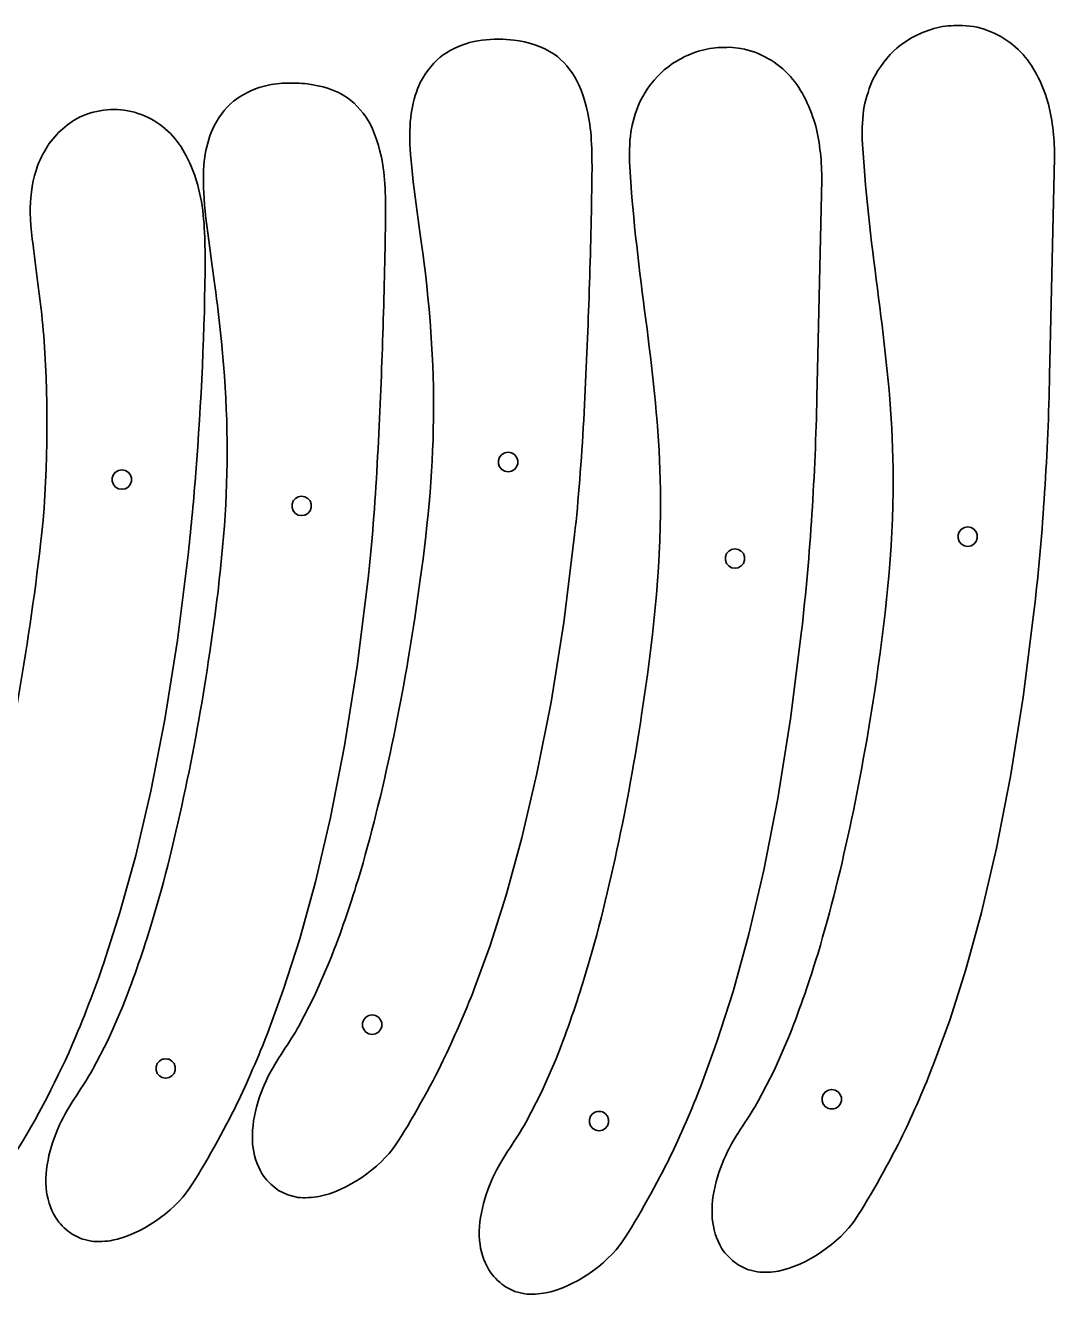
# Model space of a CAD drawing. Header units: millimetres. Extents: x -2587 to 2346, y -1794 to 1080.
# Drawn here: x -964 to -384, y -1794 to -1079 of the extents above; entities that cross this region are included whole.
import ezdxf

# ---------------------------------------------------------------- set-up
doc = ezdxf.new("R2010")
doc.units = ezdxf.units.MM
doc.header["$MEASUREMENT"] = 0
doc.layers.add('layer 1', color=7, linetype='Continuous')

msp = doc.modelspace()

# ---------------------------------------------------------------- linework, layer by layer
at = {"layer": 'layer 1', "color": 250, "lineweight": 35}
for points, knots in [([(-436.0712, -1078.6359), (-440.6016, -1078.7156), (-444.3755, -1078.7257), (-448.9593, -1079.6675), (-448.9593, -1079.6675), (-457.3398, -1081.3894), (-466.5166, -1085.8455), (-473.0045, -1091.413), (-473.0045, -1091.413), (-478.0888, -1095.776), (-483.3936, -1102.7208), (-486.3206, -1108.7264), (-486.3206, -1108.7264), (-488.3497, -1112.8897), (-490.5661, -1119.7919), (-491.4262, -1124.3334), (-491.4262, -1124.3334), (-492.4808, -1129.9017), (-492.7545, -1137.528), (-492.5655, -1143.2019), (-492.5655, -1143.2019), (-492.5655, -1143.2019), (-491.1817, -1163.2475), (-491.1817, -1163.2475), (-491.1817, -1163.2475), (-486.3308, -1222.4137), (-475.3302, -1272.373), (-475.0653, -1333.9244), (-475.0653, -1333.9244), (-474.8909, -1374.4617), (-479.6749, -1414.8611), (-485.7278, -1454.8867), (-485.7278, -1454.8867), (-493.0006, -1502.9791), (-504.4566, -1559.5724), (-518.8367, -1605.9578), (-518.8367, -1605.9578), (-522.6558, -1618.277), (-529.0966, -1636.8869), (-533.9364, -1648.7788), (-533.9364, -1648.7788), (-533.9364, -1648.7788), (-542.2228, -1667.7269), (-542.2228, -1667.7269), (-542.2228, -1667.7269), (-542.2228, -1667.7269), (-550.9926, -1684.7227), (-550.9926, -1684.7227), (-550.9926, -1684.7227), (-555.9724, -1693.4756), (-563.9594, -1704.2988), (-568.4791, -1713.4117), (-568.4791, -1713.4117), (-574.2782, -1725.1043), (-578.6889, -1740.4698), (-576.8437, -1753.5902), (-576.8437, -1753.5902), (-576.1123, -1758.7908), (-573.822, -1765.2582), (-570.7398, -1769.5194), (-570.7398, -1769.5194), (-568.9247, -1772.0289), (-565.0671, -1775.7139), (-562.4578, -1777.3607), (-562.4578, -1777.3607), (-562.4578, -1777.3607), (-557.2256, -1779.9515), (-557.2256, -1779.9515), (-557.2256, -1779.9515), (-557.2256, -1779.9515), (-551.6381, -1781.305), (-551.6381, -1781.305), (-551.6381, -1781.305), (-548.4351, -1781.7557), (-542.9993, -1781.4273), (-539.8114, -1780.8167), (-539.8114, -1780.8167), (-524.2403, -1777.834), (-505.24, -1764.8543), (-496.3313, -1751.5159), (-496.3313, -1751.5159), (-488.387, -1739.6214), (-475.961, -1717.0152), (-469.7949, -1704.3272), (-469.7949, -1704.3272), (-464.2399, -1692.8968), (-456.9325, -1676.034), (-452.354, -1664.2496), (-452.354, -1664.2496), (-452.354, -1664.2496), (-443.2619, -1639.3309), (-443.2619, -1639.3309), (-443.2619, -1639.3309), (-443.2619, -1639.3309), (-434.1777, -1610.8697), (-434.1777, -1610.8697), (-434.1777, -1610.8697), (-434.1777, -1610.8697), (-425.2935, -1578.6492), (-425.2935, -1578.6492), (-425.2935, -1578.6492), (-425.2935, -1578.6492), (-416.8011, -1542.4525), (-416.8011, -1542.4525), (-416.8011, -1542.4525), (-416.8011, -1542.4525), (-408.8923, -1502.0626), (-408.8923, -1502.0626), (-408.8923, -1502.0626), (-408.8923, -1502.0626), (-401.759, -1457.2627), (-401.759, -1457.2627), (-401.759, -1457.2627), (-401.759, -1457.2627), (-395.5932, -1407.8358), (-395.5932, -1407.8358), (-395.5932, -1407.8358), (-390.5823, -1364.5759), (-387.8884, -1319.2039), (-386.9083, -1275.712), (-386.9083, -1275.712), (-386.9083, -1275.712), (-386.6218, -1260.2991), (-386.6218, -1260.2991), (-386.6218, -1260.2991), (-386.6218, -1260.2991), (-384.1099, -1153.3666), (-384.1099, -1153.3666), (-384.1099, -1153.3666), (-384.1564, -1143.826), (-385.1652, -1132.3393), (-387.6163, -1123.1096), (-387.6163, -1123.1096), (-390.182, -1113.4485), (-395.2084, -1102.672), (-401.8759, -1095.142), (-401.8759, -1095.142), (-409.0055, -1087.0901), (-419.1301, -1081.2012), (-429.7509, -1079.3284), (-429.7509, -1079.3284), (-429.7509, -1079.3284), (-436.0712, -1078.6359), (-436.0712, -1078.6359)], [0, 0, 0, 0, 0.02702703, 0.02702703, 0.02702703, 0.02702703, 0.05405405, 0.05405405, 0.05405405, 0.05405405, 0.08108108, 0.08108108, 0.08108108, 0.08108108, 0.10810811, 0.10810811, 0.10810811, 0.10810811, 0.13513514, 0.13513514, 0.13513514, 0.13513514, 0.16216216, 0.16216216, 0.16216216, 0.16216216, 0.18918919, 0.18918919, 0.18918919, 0.18918919, 0.21621622, 0.21621622, 0.21621622, 0.21621622, 0.24324324, 0.24324324, 0.24324324, 0.24324324, 0.27027027, 0.27027027, 0.27027027, 0.27027027, 0.2972973, 0.2972973, 0.2972973, 0.2972973, 0.32432432, 0.32432432, 0.32432432, 0.32432432, 0.35135135, 0.35135135, 0.35135135, 0.35135135, 0.37837838, 0.37837838, 0.37837838, 0.37837838, 0.40540541, 0.40540541, 0.40540541, 0.40540541, 0.43243243, 0.43243243, 0.43243243, 0.43243243, 0.45945946, 0.45945946, 0.45945946, 0.45945946, 0.48648649, 0.48648649, 0.48648649, 0.48648649, 0.51351351, 0.51351351, 0.51351351, 0.51351351, 0.54054054, 0.54054054, 0.54054054, 0.54054054, 0.56756757, 0.56756757, 0.56756757, 0.56756757, 0.59459459, 0.59459459, 0.59459459, 0.59459459, 0.62162162, 0.62162162, 0.62162162, 0.62162162, 0.64864865, 0.64864865, 0.64864865, 0.64864865, 0.67567568, 0.67567568, 0.67567568, 0.67567568, 0.7027027, 0.7027027, 0.7027027, 0.7027027, 0.72972973, 0.72972973, 0.72972973, 0.72972973, 0.75675676, 0.75675676, 0.75675676, 0.75675676, 0.78378378, 0.78378378, 0.78378378, 0.78378378, 0.81081081, 0.81081081, 0.81081081, 0.81081081, 0.83783784, 0.83783784, 0.83783784, 0.83783784, 0.86486486, 0.86486486, 0.86486486, 0.86486486, 0.89189189, 0.89189189, 0.89189189, 0.89189189, 0.91891892, 0.91891892, 0.91891892, 0.91891892, 0.94594595, 0.94594595, 0.94594595, 0.94594595, 1, 1, 1, 1]), ([(-695.1809, -1086.4332), (-701.7751, -1086.436), (-707.4482, -1086.5522), (-713.9871, -1088.3357), (-713.9871, -1088.3357), (-719.474, -1089.8322), (-726.1491, -1093.0488), (-730.5477, -1096.6409), (-730.5477, -1096.6409), (-735.3703, -1100.5792), (-740.0375, -1106.9743), (-742.5408, -1112.6441), (-742.5408, -1112.6441), (-744.3609, -1116.7665), (-746.204, -1123.7781), (-746.8519, -1128.2294), (-746.8519, -1128.2294), (-747.6824, -1133.9349), (-747.7307, -1142.4206), (-747.4132, -1148.1955), (-747.4132, -1148.1955), (-746.4848, -1165.0795), (-741.9089, -1193.7164), (-739.6863, -1211.5846), (-739.6863, -1211.5846), (-730.3639, -1286.5301), (-733.4995, -1337.8963), (-744.8376, -1412.8712), (-744.8376, -1412.8712), (-752.1102, -1460.9622), (-763.5667, -1517.5586), (-777.9464, -1563.9425), (-777.9464, -1563.9425), (-781.7655, -1576.2618), (-788.2064, -1594.8713), (-793.0462, -1606.7633), (-793.0462, -1606.7633), (-793.0462, -1606.7633), (-801.3325, -1625.7115), (-801.3325, -1625.7115), (-801.3325, -1625.7115), (-801.3325, -1625.7115), (-810.1023, -1642.7073), (-810.1023, -1642.7073), (-810.1023, -1642.7073), (-815.0817, -1651.4595), (-823.0694, -1662.2835), (-827.5889, -1671.3961), (-827.5889, -1671.3961), (-833.3879, -1683.0885), (-837.7986, -1698.4543), (-835.9534, -1711.5745), (-835.9534, -1711.5745), (-835.2219, -1716.7758), (-832.9321, -1723.2418), (-829.8495, -1727.5037), (-829.8495, -1727.5037), (-828.0339, -1730.0138), (-824.1775, -1733.6981), (-821.5675, -1735.3453), (-821.5675, -1735.3453), (-821.5675, -1735.3453), (-816.3353, -1737.9361), (-816.3353, -1737.9361), (-816.3353, -1737.9361), (-816.3353, -1737.9361), (-810.7478, -1739.2896), (-810.7478, -1739.2896), (-810.7478, -1739.2896), (-807.5447, -1739.7403), (-802.1091, -1739.4119), (-798.9212, -1738.8013), (-798.9212, -1738.8013), (-783.3505, -1735.8187), (-764.35, -1722.8392), (-755.4411, -1709.5003), (-755.4411, -1709.5003), (-747.4955, -1697.6039), (-735.0718, -1675.0019), (-728.9047, -1662.3118), (-728.9047, -1662.3118), (-723.3496, -1650.881), (-716.0425, -1634.019), (-711.4638, -1622.2342), (-711.4638, -1622.2342), (-711.4638, -1622.2342), (-702.3716, -1597.3155), (-702.3716, -1597.3155), (-702.3716, -1597.3155), (-702.3716, -1597.3155), (-693.2875, -1568.8543), (-693.2875, -1568.8543), (-693.2875, -1568.8543), (-693.2875, -1568.8543), (-684.4033, -1536.6339), (-684.4033, -1536.6339), (-684.4033, -1536.6339), (-684.4033, -1536.6339), (-675.9109, -1500.4371), (-675.9109, -1500.4371), (-675.9109, -1500.4371), (-675.9109, -1500.4371), (-668.0021, -1460.0473), (-668.0021, -1460.0473), (-668.0021, -1460.0473), (-668.0021, -1460.0473), (-660.8688, -1415.2472), (-660.8688, -1415.2472), (-660.8688, -1415.2472), (-660.8688, -1415.2472), (-654.703, -1365.8203), (-654.703, -1365.8203), (-654.703, -1365.8203), (-650.3372, -1326.8758), (-648.0835, -1275.4343), (-646.7083, -1235.9142), (-646.7083, -1235.9142), (-645.9651, -1214.5556), (-645.4024, -1192.9834), (-645.0479, -1171.6135), (-645.0479, -1171.6135), (-644.8579, -1160.1608), (-644.5646, -1145.6127), (-646.171, -1134.3327), (-646.171, -1134.3327), (-647.2635, -1126.6612), (-649.9354, -1116.3591), (-653.6068, -1109.4957), (-653.6068, -1109.4957), (-656.4554, -1104.1705), (-661.3274, -1098.3373), (-666.297, -1094.8498), (-666.297, -1094.8498), (-672.6554, -1090.3877), (-681.2234, -1087.879), (-688.8817, -1086.9407), (-688.8817, -1086.9407), (-688.8817, -1086.9407), (-695.1809, -1086.4332), (-695.1809, -1086.4332)], [0, 0, 0, 0, 0.02777778, 0.02777778, 0.02777778, 0.02777778, 0.05555556, 0.05555556, 0.05555556, 0.05555556, 0.08333333, 0.08333333, 0.08333333, 0.08333333, 0.11111111, 0.11111111, 0.11111111, 0.11111111, 0.13888889, 0.13888889, 0.13888889, 0.13888889, 0.16666667, 0.16666667, 0.16666667, 0.16666667, 0.19444444, 0.19444444, 0.19444444, 0.19444444, 0.22222222, 0.22222222, 0.22222222, 0.22222222, 0.25, 0.25, 0.25, 0.25, 0.27777778, 0.27777778, 0.27777778, 0.27777778, 0.30555556, 0.30555556, 0.30555556, 0.30555556, 0.33333333, 0.33333333, 0.33333333, 0.33333333, 0.36111111, 0.36111111, 0.36111111, 0.36111111, 0.38888889, 0.38888889, 0.38888889, 0.38888889, 0.41666667, 0.41666667, 0.41666667, 0.41666667, 0.44444444, 0.44444444, 0.44444444, 0.44444444, 0.47222222, 0.47222222, 0.47222222, 0.47222222, 0.5, 0.5, 0.5, 0.5, 0.52777778, 0.52777778, 0.52777778, 0.52777778, 0.55555556, 0.55555556, 0.55555556, 0.55555556, 0.58333333, 0.58333333, 0.58333333, 0.58333333, 0.61111111, 0.61111111, 0.61111111, 0.61111111, 0.63888889, 0.63888889, 0.63888889, 0.63888889, 0.66666667, 0.66666667, 0.66666667, 0.66666667, 0.69444444, 0.69444444, 0.69444444, 0.69444444, 0.72222222, 0.72222222, 0.72222222, 0.72222222, 0.75, 0.75, 0.75, 0.75, 0.77777778, 0.77777778, 0.77777778, 0.77777778, 0.80555556, 0.80555556, 0.80555556, 0.80555556, 0.83333333, 0.83333333, 0.83333333, 0.83333333, 0.86111111, 0.86111111, 0.86111111, 0.86111111, 0.88888889, 0.88888889, 0.88888889, 0.88888889, 0.91666667, 0.91666667, 0.91666667, 0.91666667, 0.94444444, 0.94444444, 0.94444444, 0.94444444, 1, 1, 1, 1]), ([(-567.2681, -1090.9801), (-571.7986, -1091.0598), (-575.5725, -1091.0699), (-580.1563, -1092.0117), (-580.1563, -1092.0117), (-588.5371, -1093.7336), (-597.7132, -1098.1896), (-604.2014, -1103.7573), (-604.2014, -1103.7573), (-609.2861, -1108.1206), (-614.5904, -1115.0647), (-617.5175, -1121.0706), (-617.5175, -1121.0706), (-619.5465, -1125.2337), (-621.7631, -1132.1364), (-622.6232, -1136.6777), (-622.6232, -1136.6777), (-623.6778, -1142.2458), (-623.9515, -1149.8724), (-623.7625, -1155.5461), (-623.7625, -1155.5461), (-623.7625, -1155.5461), (-622.3786, -1175.5917), (-622.3786, -1175.5917), (-622.3786, -1175.5917), (-617.5278, -1234.7573), (-606.5271, -1284.7187), (-606.2622, -1346.2686), (-606.2622, -1346.2686), (-606.0878, -1386.8059), (-610.8718, -1427.2053), (-616.9248, -1467.2309), (-616.9248, -1467.2309), (-624.1978, -1515.324), (-635.6533, -1571.916), (-650.0336, -1618.3021), (-650.0336, -1618.3021), (-653.8528, -1630.6216), (-660.2935, -1649.2309), (-665.1334, -1661.1231), (-665.1334, -1661.1231), (-665.1334, -1661.1231), (-673.4197, -1680.0711), (-673.4197, -1680.0711), (-673.4197, -1680.0711), (-673.4197, -1680.0711), (-682.1895, -1697.067), (-682.1895, -1697.067), (-682.1895, -1697.067), (-687.169, -1705.8195), (-695.1565, -1716.6433), (-699.676, -1725.7559), (-699.676, -1725.7559), (-705.4751, -1737.4485), (-709.8859, -1752.814), (-708.0407, -1765.9344), (-708.0407, -1765.9344), (-707.3093, -1771.1348), (-705.0188, -1777.6025), (-701.9367, -1781.8636), (-701.9367, -1781.8636), (-700.1214, -1784.3733), (-696.2643, -1788.058), (-693.6547, -1789.7049), (-693.6547, -1789.7049), (-693.6547, -1789.7049), (-688.4225, -1792.2957), (-688.4225, -1792.2957), (-688.4225, -1792.2957), (-688.4225, -1792.2957), (-682.835, -1793.6492), (-682.835, -1793.6492), (-682.835, -1793.6492), (-679.6318, -1794.1), (-674.1963, -1793.7717), (-671.0083, -1793.161), (-671.0083, -1793.161), (-655.4373, -1790.1784), (-636.4371, -1777.1987), (-627.5283, -1763.8602), (-627.5283, -1763.8602), (-619.5845, -1751.9665), (-607.1576, -1729.3587), (-600.9919, -1716.6715), (-600.9919, -1716.6715), (-595.4368, -1705.2408), (-588.1296, -1688.3785), (-583.551, -1676.5938), (-583.551, -1676.5938), (-583.551, -1676.5938), (-574.4588, -1651.6751), (-574.4588, -1651.6751), (-574.4588, -1651.6751), (-574.4588, -1651.6751), (-565.3746, -1623.2139), (-565.3746, -1623.2139), (-565.3746, -1623.2139), (-565.3746, -1623.2139), (-556.4905, -1590.9935), (-556.4905, -1590.9935), (-556.4905, -1590.9935), (-556.4905, -1590.9935), (-547.9981, -1554.7967), (-547.9981, -1554.7967), (-547.9981, -1554.7967), (-547.9981, -1554.7967), (-540.0892, -1514.4068), (-540.0892, -1514.4068), (-540.0892, -1514.4068), (-540.0892, -1514.4068), (-532.9561, -1469.6069), (-532.9561, -1469.6069), (-532.9561, -1469.6069), (-532.9561, -1469.6069), (-526.7901, -1420.1801), (-526.7901, -1420.1801), (-526.7901, -1420.1801), (-521.7794, -1376.9203), (-519.0851, -1331.548), (-518.1053, -1288.0563), (-518.1053, -1288.0563), (-518.1053, -1288.0563), (-517.8189, -1272.6433), (-517.8189, -1272.6433), (-517.8189, -1272.6433), (-517.8189, -1272.6433), (-515.3069, -1165.7109), (-515.3069, -1165.7109), (-515.3069, -1165.7109), (-515.3534, -1156.1698), (-516.362, -1144.6842), (-518.8133, -1135.4539), (-518.8133, -1135.4539), (-521.379, -1125.7928), (-526.4053, -1115.0164), (-533.0728, -1107.4863), (-533.0728, -1107.4863), (-540.2025, -1099.4342), (-550.327, -1093.5455), (-560.9479, -1091.6726), (-560.9479, -1091.6726), (-560.9479, -1091.6726), (-567.2681, -1090.9801), (-567.2681, -1090.9801)], [0, 0, 0, 0, 0.02702703, 0.02702703, 0.02702703, 0.02702703, 0.05405405, 0.05405405, 0.05405405, 0.05405405, 0.08108108, 0.08108108, 0.08108108, 0.08108108, 0.10810811, 0.10810811, 0.10810811, 0.10810811, 0.13513514, 0.13513514, 0.13513514, 0.13513514, 0.16216216, 0.16216216, 0.16216216, 0.16216216, 0.18918919, 0.18918919, 0.18918919, 0.18918919, 0.21621622, 0.21621622, 0.21621622, 0.21621622, 0.24324324, 0.24324324, 0.24324324, 0.24324324, 0.27027027, 0.27027027, 0.27027027, 0.27027027, 0.2972973, 0.2972973, 0.2972973, 0.2972973, 0.32432432, 0.32432432, 0.32432432, 0.32432432, 0.35135135, 0.35135135, 0.35135135, 0.35135135, 0.37837838, 0.37837838, 0.37837838, 0.37837838, 0.40540541, 0.40540541, 0.40540541, 0.40540541, 0.43243243, 0.43243243, 0.43243243, 0.43243243, 0.45945946, 0.45945946, 0.45945946, 0.45945946, 0.48648649, 0.48648649, 0.48648649, 0.48648649, 0.51351351, 0.51351351, 0.51351351, 0.51351351, 0.54054054, 0.54054054, 0.54054054, 0.54054054, 0.56756757, 0.56756757, 0.56756757, 0.56756757, 0.59459459, 0.59459459, 0.59459459, 0.59459459, 0.62162162, 0.62162162, 0.62162162, 0.62162162, 0.64864865, 0.64864865, 0.64864865, 0.64864865, 0.67567568, 0.67567568, 0.67567568, 0.67567568, 0.7027027, 0.7027027, 0.7027027, 0.7027027, 0.72972973, 0.72972973, 0.72972973, 0.72972973, 0.75675676, 0.75675676, 0.75675676, 0.75675676, 0.78378378, 0.78378378, 0.78378378, 0.78378378, 0.81081081, 0.81081081, 0.81081081, 0.81081081, 0.83783784, 0.83783784, 0.83783784, 0.83783784, 0.86486486, 0.86486486, 0.86486486, 0.86486486, 0.89189189, 0.89189189, 0.89189189, 0.89189189, 0.91891892, 0.91891892, 0.91891892, 0.91891892, 0.94594595, 0.94594595, 0.94594595, 0.94594595, 1, 1, 1, 1]), ([(-817.9395, -1111.1242), (-822.144, -1111.5369), (-826.2349, -1111.8959), (-830.3708, -1113.024), (-830.3708, -1113.024), (-835.8576, -1114.5205), (-842.5328, -1117.7372), (-846.9313, -1121.3292), (-846.9313, -1121.3292), (-851.7539, -1125.2675), (-856.4211, -1131.6626), (-858.9244, -1137.3324), (-858.9244, -1137.3324), (-860.7444, -1141.4546), (-862.5877, -1148.4666), (-863.2356, -1152.9177), (-863.2356, -1152.9177), (-864.0661, -1158.623), (-864.1144, -1167.1091), (-863.7969, -1172.8838), (-863.7969, -1172.8838), (-862.8685, -1189.7678), (-858.2926, -1218.4048), (-856.07, -1236.273), (-856.07, -1236.273), (-846.7476, -1311.2184), (-849.8831, -1362.5847), (-861.2213, -1437.5595), (-861.2213, -1437.5595), (-868.4943, -1485.6525), (-879.9498, -1542.2447), (-894.3301, -1588.6307), (-894.3301, -1588.6307), (-898.1494, -1600.9504), (-904.5899, -1619.559), (-909.4299, -1631.4515), (-909.4299, -1631.4515), (-909.4299, -1631.4515), (-917.7162, -1650.3997), (-917.7162, -1650.3997), (-917.7162, -1650.3997), (-917.7162, -1650.3997), (-926.486, -1667.3956), (-926.486, -1667.3956), (-926.486, -1667.3956), (-931.4657, -1676.1483), (-939.4527, -1686.9711), (-943.9725, -1696.0843), (-943.9725, -1696.0843), (-949.7716, -1707.7769), (-954.1823, -1723.1424), (-952.3371, -1736.2628), (-952.3371, -1736.2628), (-951.6056, -1741.4639), (-949.3157, -1747.9303), (-946.2332, -1752.192), (-946.2332, -1752.192), (-944.4179, -1754.7018), (-940.5608, -1758.3865), (-937.9512, -1760.0335), (-937.9512, -1760.0335), (-937.9512, -1760.0335), (-932.719, -1762.6243), (-932.719, -1762.6243), (-932.719, -1762.6243), (-932.719, -1762.6243), (-927.1315, -1763.9779), (-927.1315, -1763.9779), (-927.1315, -1763.9779), (-923.9286, -1764.4287), (-918.4925, -1764.1002), (-915.3048, -1763.4896), (-915.3048, -1763.4896), (-899.7342, -1760.507), (-880.7338, -1747.5275), (-871.8248, -1734.1885), (-871.8248, -1734.1885), (-863.8788, -1722.2914), (-851.4559, -1699.6909), (-845.2884, -1687.0001), (-845.2884, -1687.0001), (-839.733, -1675.5689), (-832.4262, -1658.7076), (-827.8474, -1646.9224), (-827.8474, -1646.9224), (-827.8474, -1646.9224), (-818.7553, -1622.0037), (-818.7553, -1622.0037), (-818.7553, -1622.0037), (-818.7553, -1622.0037), (-809.6712, -1593.5427), (-809.6712, -1593.5427), (-809.6712, -1593.5427), (-809.6712, -1593.5427), (-800.7869, -1561.3221), (-800.7869, -1561.3221), (-800.7869, -1561.3221), (-800.7869, -1561.3221), (-792.2946, -1525.1253), (-792.2946, -1525.1253), (-792.2946, -1525.1253), (-792.2946, -1525.1253), (-784.3858, -1484.7354), (-784.3858, -1484.7354), (-784.3858, -1484.7354), (-784.3858, -1484.7354), (-777.2525, -1439.9356), (-777.2525, -1439.9356), (-777.2525, -1439.9356), (-777.2525, -1439.9356), (-771.0866, -1390.5087), (-771.0866, -1390.5087), (-771.0866, -1390.5087), (-766.7207, -1351.564), (-764.4672, -1300.1229), (-763.0919, -1260.6025), (-763.0919, -1260.6025), (-762.3486, -1239.2443), (-761.786, -1217.6714), (-761.4315, -1196.3019), (-761.4315, -1196.3019), (-761.2415, -1184.8498), (-760.9484, -1170.3003), (-762.5547, -1159.021), (-762.5547, -1159.021), (-763.6473, -1151.3492), (-766.3189, -1141.0477), (-769.9905, -1134.184), (-769.9905, -1134.184), (-772.8392, -1128.8587), (-777.711, -1123.0257), (-782.6807, -1119.5381), (-782.6807, -1119.5381), (-789.0391, -1115.0759), (-797.6071, -1112.5673), (-805.2654, -1111.629), (-805.2654, -1111.629), (-809.6894, -1111.087), (-813.552, -1111.1223), (-817.9395, -1111.1242)], [0, 0, 0, 0, 0.02777778, 0.02777778, 0.02777778, 0.02777778, 0.05555556, 0.05555556, 0.05555556, 0.05555556, 0.08333333, 0.08333333, 0.08333333, 0.08333333, 0.11111111, 0.11111111, 0.11111111, 0.11111111, 0.13888889, 0.13888889, 0.13888889, 0.13888889, 0.16666667, 0.16666667, 0.16666667, 0.16666667, 0.19444444, 0.19444444, 0.19444444, 0.19444444, 0.22222222, 0.22222222, 0.22222222, 0.22222222, 0.25, 0.25, 0.25, 0.25, 0.27777778, 0.27777778, 0.27777778, 0.27777778, 0.30555556, 0.30555556, 0.30555556, 0.30555556, 0.33333333, 0.33333333, 0.33333333, 0.33333333, 0.36111111, 0.36111111, 0.36111111, 0.36111111, 0.38888889, 0.38888889, 0.38888889, 0.38888889, 0.41666667, 0.41666667, 0.41666667, 0.41666667, 0.44444444, 0.44444444, 0.44444444, 0.44444444, 0.47222222, 0.47222222, 0.47222222, 0.47222222, 0.5, 0.5, 0.5, 0.5, 0.52777778, 0.52777778, 0.52777778, 0.52777778, 0.55555556, 0.55555556, 0.55555556, 0.55555556, 0.58333333, 0.58333333, 0.58333333, 0.58333333, 0.61111111, 0.61111111, 0.61111111, 0.61111111, 0.63888889, 0.63888889, 0.63888889, 0.63888889, 0.66666667, 0.66666667, 0.66666667, 0.66666667, 0.69444444, 0.69444444, 0.69444444, 0.69444444, 0.72222222, 0.72222222, 0.72222222, 0.72222222, 0.75, 0.75, 0.75, 0.75, 0.77777778, 0.77777778, 0.77777778, 0.77777778, 0.80555556, 0.80555556, 0.80555556, 0.80555556, 0.83333333, 0.83333333, 0.83333333, 0.83333333, 0.86111111, 0.86111111, 0.86111111, 0.86111111, 0.88888889, 0.88888889, 0.88888889, 0.88888889, 0.91666667, 0.91666667, 0.91666667, 0.91666667, 0.94444444, 0.94444444, 0.94444444, 0.94444444, 1, 1, 1, 1]), ([(-950.8636, -1145.2498), (-953.4748, -1149.5236), (-955.5943, -1152.8872), (-957.4143, -1157.7508), (-957.4143, -1157.7508), (-959.9812, -1164.6104), (-961.5373, -1174.1965), (-961.6396, -1181.501), (-961.6396, -1181.501), (-961.7467, -1189.145), (-960.2076, -1201.3003), (-959.2135, -1208.999), (-959.2135, -1208.999), (-957.0741, -1225.5675), (-954.9885, -1240.0028), (-953.7726, -1256.8621), (-953.7726, -1256.8621), (-951.3064, -1291.0576), (-951.649, -1336.4348), (-955.74, -1371.0435), (-955.74, -1371.0435), (-962.7318, -1430.1925), (-973.1236, -1492.9441), (-988.8688, -1550.3843), (-988.8688, -1550.3843), (-992.5827, -1563.9329), (-998.3088, -1582.7402), (-1002.9734, -1595.9442), (-1002.9734, -1595.9442), (-1002.9734, -1595.9442), (-1010.7707, -1616.6114), (-1010.7707, -1616.6114), (-1010.7707, -1616.6114), (-1010.7707, -1616.6114), (-1019.057, -1635.5596), (-1019.057, -1635.5596), (-1019.057, -1635.5596), (-1019.057, -1635.5596), (-1027.8268, -1652.5555), (-1027.8268, -1652.5555), (-1027.8268, -1652.5555), (-1032.8059, -1661.3072), (-1040.7944, -1672.1326), (-1045.3134, -1681.2442), (-1045.3134, -1681.2442), (-1051.1124, -1692.9365), (-1055.523, -1708.3026), (-1053.678, -1721.4227), (-1053.678, -1721.4227), (-1052.9466, -1726.6236), (-1050.6563, -1733.0907), (-1047.574, -1737.3521), (-1047.574, -1737.3521), (-1045.7588, -1739.8617), (-1041.9016, -1743.5465), (-1039.2921, -1745.1934), (-1039.2921, -1745.1934), (-1039.2921, -1745.1934), (-1034.0599, -1747.7843), (-1034.0599, -1747.7843), (-1034.0599, -1747.7843), (-1034.0599, -1747.7843), (-1028.4724, -1749.1378), (-1028.4724, -1749.1378), (-1028.4724, -1749.1378), (-1025.2694, -1749.5885), (-1019.8334, -1749.2601), (-1016.6456, -1748.6495), (-1016.6456, -1748.6495), (-1001.0872, -1745.6692), (-981.5392, -1732.3381), (-973.1656, -1719.3487), (-973.1656, -1719.3487), (-960.2847, -1699.3675), (-947.5613, -1675.3407), (-938.0966, -1653.6754), (-938.0966, -1653.6754), (-932.3099, -1640.4293), (-924.7522, -1620.7832), (-920.0961, -1607.1636), (-920.0961, -1607.1636), (-920.0961, -1607.1636), (-911.012, -1578.7027), (-911.012, -1578.7027), (-911.012, -1578.7027), (-911.012, -1578.7027), (-902.1278, -1546.4821), (-902.1278, -1546.4821), (-902.1278, -1546.4821), (-902.1278, -1546.4821), (-893.6354, -1510.2855), (-893.6354, -1510.2855), (-893.6354, -1510.2855), (-893.6354, -1510.2855), (-885.7266, -1469.8955), (-885.7266, -1469.8955), (-885.7266, -1469.8955), (-885.7266, -1469.8955), (-878.5933, -1425.0955), (-878.5933, -1425.0955), (-878.5933, -1425.0955), (-878.5933, -1425.0955), (-872.4274, -1375.6686), (-872.4274, -1375.6686), (-872.4274, -1375.6686), (-870.7916, -1361.2903), (-869.3883, -1345.0823), (-868.2551, -1330.611), (-868.2551, -1330.611), (-865.2737, -1292.5387), (-863.0648, -1248.7068), (-863.0346, -1210.5012), (-863.0346, -1210.5012), (-863.0631, -1197.117), (-863.3787, -1183.6002), (-866.6586, -1170.5449), (-866.6586, -1170.5449), (-869.0441, -1161.0496), (-873.6682, -1150.1655), (-879.9573, -1142.5772), (-879.9573, -1142.5772), (-886.677, -1134.4695), (-896.2369, -1128.6303), (-906.6355, -1126.7636), (-906.6355, -1126.7636), (-916.7694, -1124.9444), (-927.919, -1126.7727), (-936.7848, -1132.0653), (-936.7848, -1132.0653), (-939.8507, -1133.8956), (-944.2358, -1137.4747), (-946.6703, -1140.0843), (-946.6703, -1140.0843), (-946.6703, -1140.0843), (-950.8636, -1145.2498), (-950.8636, -1145.2498)], [0, 0, 0, 0, 0.02857143, 0.02857143, 0.02857143, 0.02857143, 0.05714286, 0.05714286, 0.05714286, 0.05714286, 0.08571429, 0.08571429, 0.08571429, 0.08571429, 0.11428571, 0.11428571, 0.11428571, 0.11428571, 0.14285714, 0.14285714, 0.14285714, 0.14285714, 0.17142857, 0.17142857, 0.17142857, 0.17142857, 0.2, 0.2, 0.2, 0.2, 0.22857143, 0.22857143, 0.22857143, 0.22857143, 0.25714286, 0.25714286, 0.25714286, 0.25714286, 0.28571429, 0.28571429, 0.28571429, 0.28571429, 0.31428571, 0.31428571, 0.31428571, 0.31428571, 0.34285714, 0.34285714, 0.34285714, 0.34285714, 0.37142857, 0.37142857, 0.37142857, 0.37142857, 0.4, 0.4, 0.4, 0.4, 0.42857143, 0.42857143, 0.42857143, 0.42857143, 0.45714286, 0.45714286, 0.45714286, 0.45714286, 0.48571429, 0.48571429, 0.48571429, 0.48571429, 0.51428571, 0.51428571, 0.51428571, 0.51428571, 0.54285714, 0.54285714, 0.54285714, 0.54285714, 0.57142857, 0.57142857, 0.57142857, 0.57142857, 0.6, 0.6, 0.6, 0.6, 0.62857143, 0.62857143, 0.62857143, 0.62857143, 0.65714286, 0.65714286, 0.65714286, 0.65714286, 0.68571429, 0.68571429, 0.68571429, 0.68571429, 0.71428571, 0.71428571, 0.71428571, 0.71428571, 0.74285714, 0.74285714, 0.74285714, 0.74285714, 0.77142857, 0.77142857, 0.77142857, 0.77142857, 0.8, 0.8, 0.8, 0.8, 0.82857143, 0.82857143, 0.82857143, 0.82857143, 0.85714286, 0.85714286, 0.85714286, 0.85714286, 0.88571429, 0.88571429, 0.88571429, 0.88571429, 0.91428571, 0.91428571, 0.91428571, 0.91428571, 0.94285714, 0.94285714, 0.94285714, 0.94285714, 1, 1, 1, 1]), ([(-692.2053, -1319.2957), (-692.2053, -1319.2957), (-690.3242, -1319.6273), (-690.3242, -1319.6273), (-690.3242, -1319.6273), (-690.3242, -1319.6273), (-688.6699, -1320.5824), (-688.6699, -1320.5824), (-688.6699, -1320.5824), (-688.6699, -1320.5824), (-687.4421, -1322.0457), (-687.4421, -1322.0457), (-687.4421, -1322.0457), (-687.4421, -1322.0457), (-686.7888, -1323.8406), (-686.7888, -1323.8406), (-686.7888, -1323.8406), (-686.7888, -1323.8406), (-686.7888, -1325.7507), (-686.7888, -1325.7507), (-686.7888, -1325.7507), (-686.7888, -1325.7507), (-687.4421, -1327.5457), (-687.4421, -1327.5457), (-687.4421, -1327.5457), (-687.4421, -1327.5457), (-688.6699, -1329.0089), (-688.6699, -1329.0089), (-688.6699, -1329.0089), (-688.6699, -1329.0089), (-690.3241, -1329.9639), (-690.3241, -1329.9639), (-690.3241, -1329.9639), (-690.3241, -1329.9639), (-692.2053, -1330.2957), (-692.2053, -1330.2957), (-692.2053, -1330.2957), (-692.2053, -1330.2957), (-694.0864, -1329.9639), (-694.0864, -1329.9639), (-694.0864, -1329.9639), (-694.0864, -1329.9639), (-695.7406, -1329.0089), (-695.7406, -1329.0089), (-695.7406, -1329.0089), (-695.7406, -1329.0089), (-696.9684, -1327.5457), (-696.9684, -1327.5457), (-696.9684, -1327.5457), (-696.9684, -1327.5457), (-697.6217, -1325.7507), (-697.6217, -1325.7507), (-697.6217, -1325.7507), (-697.6217, -1325.7507), (-697.6217, -1323.8406), (-697.6217, -1323.8406), (-697.6217, -1323.8406), (-697.6217, -1323.8406), (-696.9684, -1322.0457), (-696.9684, -1322.0457), (-696.9684, -1322.0457), (-696.9684, -1322.0457), (-695.7406, -1320.5824), (-695.7406, -1320.5824), (-695.7406, -1320.5824), (-695.7406, -1320.5824), (-694.0864, -1319.6273), (-694.0864, -1319.6273), (-694.0864, -1319.6273), (-694.0864, -1319.6273), (-692.2053, -1319.2957), (-692.2053, -1319.2957)], [0, 0, 0, 0, 0.05263158, 0.05263158, 0.05263158, 0.05263158, 0.10526316, 0.10526316, 0.10526316, 0.10526316, 0.15789474, 0.15789474, 0.15789474, 0.15789474, 0.21052632, 0.21052632, 0.21052632, 0.21052632, 0.26315789, 0.26315789, 0.26315789, 0.26315789, 0.31578947, 0.31578947, 0.31578947, 0.31578947, 0.36842105, 0.36842105, 0.36842105, 0.36842105, 0.42105263, 0.42105263, 0.42105263, 0.42105263, 0.47368421, 0.47368421, 0.47368421, 0.47368421, 0.52631579, 0.52631579, 0.52631579, 0.52631579, 0.57894737, 0.57894737, 0.57894737, 0.57894737, 0.63157895, 0.63157895, 0.63157895, 0.63157895, 0.68421053, 0.68421053, 0.68421053, 0.68421053, 0.73684211, 0.73684211, 0.73684211, 0.73684211, 0.78947368, 0.78947368, 0.78947368, 0.78947368, 0.84210526, 0.84210526, 0.84210526, 0.84210526, 0.89473684, 0.89473684, 0.89473684, 0.89473684, 1, 1, 1, 1]), ([(-911.8109, -1329.4756), (-911.8109, -1329.4756), (-909.9298, -1329.1439), (-909.9298, -1329.1439), (-909.9298, -1329.1439), (-909.9298, -1329.1439), (-908.0487, -1329.4756), (-908.0487, -1329.4756), (-908.0487, -1329.4756), (-908.0487, -1329.4756), (-906.3944, -1330.4307), (-906.3944, -1330.4307), (-906.3944, -1330.4307), (-906.3944, -1330.4307), (-905.1666, -1331.8939), (-905.1666, -1331.8939), (-905.1666, -1331.8939), (-905.1666, -1331.8939), (-904.5133, -1333.6889), (-904.5133, -1333.6889), (-904.5133, -1333.6889), (-904.5133, -1333.6889), (-904.5133, -1335.5989), (-904.5133, -1335.5989), (-904.5133, -1335.5989), (-904.5133, -1335.5989), (-905.1666, -1337.3939), (-905.1666, -1337.3939), (-905.1666, -1337.3939), (-905.1666, -1337.3939), (-906.3944, -1338.8572), (-906.3944, -1338.8572), (-906.3944, -1338.8572), (-906.3944, -1338.8572), (-908.0487, -1339.8122), (-908.0487, -1339.8122), (-908.0487, -1339.8122), (-908.0487, -1339.8122), (-909.9298, -1340.1439), (-909.9298, -1340.1439), (-909.9298, -1340.1439), (-909.9298, -1340.1439), (-911.8109, -1339.8122), (-911.8109, -1339.8122), (-911.8109, -1339.8122), (-911.8109, -1339.8122), (-913.4651, -1338.8572), (-913.4651, -1338.8572), (-913.4651, -1338.8572), (-913.4651, -1338.8572), (-914.6929, -1337.3939), (-914.6929, -1337.3939), (-914.6929, -1337.3939), (-914.6929, -1337.3939), (-915.3462, -1335.599), (-915.3462, -1335.599), (-915.3462, -1335.599), (-915.3462, -1335.599), (-915.3462, -1333.6889), (-915.3462, -1333.6889), (-915.3462, -1333.6889), (-915.3462, -1333.6889), (-914.6929, -1331.8939), (-914.6929, -1331.8939), (-914.6929, -1331.8939), (-914.6929, -1331.8939), (-913.4651, -1330.4307), (-913.4651, -1330.4307), (-913.4651, -1330.4307), (-913.4651, -1330.4307), (-911.8109, -1329.4756), (-911.8109, -1329.4756)], [0, 0, 0, 0, 0.05263158, 0.05263158, 0.05263158, 0.05263158, 0.10526316, 0.10526316, 0.10526316, 0.10526316, 0.15789474, 0.15789474, 0.15789474, 0.15789474, 0.21052632, 0.21052632, 0.21052632, 0.21052632, 0.26315789, 0.26315789, 0.26315789, 0.26315789, 0.31578947, 0.31578947, 0.31578947, 0.31578947, 0.36842105, 0.36842105, 0.36842105, 0.36842105, 0.42105263, 0.42105263, 0.42105263, 0.42105263, 0.47368421, 0.47368421, 0.47368421, 0.47368421, 0.52631579, 0.52631579, 0.52631579, 0.52631579, 0.57894737, 0.57894737, 0.57894737, 0.57894737, 0.63157895, 0.63157895, 0.63157895, 0.63157895, 0.68421053, 0.68421053, 0.68421053, 0.68421053, 0.73684211, 0.73684211, 0.73684211, 0.73684211, 0.78947368, 0.78947368, 0.78947368, 0.78947368, 0.84210526, 0.84210526, 0.84210526, 0.84210526, 0.89473684, 0.89473684, 0.89473684, 0.89473684, 1, 1, 1, 1]), ([(-808.5889, -1343.9839), (-808.5889, -1343.9839), (-806.7078, -1344.3156), (-806.7078, -1344.3156), (-806.7078, -1344.3156), (-806.7078, -1344.3156), (-805.0536, -1345.2706), (-805.0536, -1345.2706), (-805.0536, -1345.2706), (-805.0536, -1345.2706), (-803.8258, -1346.7339), (-803.8258, -1346.7339), (-803.8258, -1346.7339), (-803.8258, -1346.7339), (-803.1725, -1348.5288), (-803.1725, -1348.5288), (-803.1725, -1348.5288), (-803.1725, -1348.5288), (-803.1725, -1350.439), (-803.1725, -1350.439), (-803.1725, -1350.439), (-803.1725, -1350.439), (-803.8258, -1352.2339), (-803.8258, -1352.2339), (-803.8258, -1352.2339), (-803.8258, -1352.2339), (-805.0536, -1353.6972), (-805.0536, -1353.6972), (-805.0536, -1353.6972), (-805.0536, -1353.6972), (-806.7078, -1354.6522), (-806.7078, -1354.6522), (-806.7078, -1354.6522), (-806.7078, -1354.6522), (-808.5889, -1354.9839), (-808.5889, -1354.9839), (-808.5889, -1354.9839), (-808.5889, -1354.9839), (-810.47, -1354.6522), (-810.47, -1354.6522), (-810.47, -1354.6522), (-810.47, -1354.6522), (-812.1243, -1353.6972), (-812.1243, -1353.6972), (-812.1243, -1353.6972), (-812.1243, -1353.6972), (-813.3521, -1352.2339), (-813.3521, -1352.2339), (-813.3521, -1352.2339), (-813.3521, -1352.2339), (-814.0054, -1350.439), (-814.0054, -1350.439), (-814.0054, -1350.439), (-814.0054, -1350.439), (-814.0054, -1348.5288), (-814.0054, -1348.5288), (-814.0054, -1348.5288), (-814.0054, -1348.5288), (-813.3521, -1346.7339), (-813.3521, -1346.7339), (-813.3521, -1346.7339), (-813.3521, -1346.7339), (-812.1243, -1345.2706), (-812.1243, -1345.2706), (-812.1243, -1345.2706), (-812.1243, -1345.2706), (-810.47, -1344.3156), (-810.47, -1344.3156), (-810.47, -1344.3156), (-810.47, -1344.3156), (-808.5889, -1343.9839), (-808.5889, -1343.9839)], [0, 0, 0, 0, 0.05263158, 0.05263158, 0.05263158, 0.05263158, 0.10526316, 0.10526316, 0.10526316, 0.10526316, 0.15789474, 0.15789474, 0.15789474, 0.15789474, 0.21052632, 0.21052632, 0.21052632, 0.21052632, 0.26315789, 0.26315789, 0.26315789, 0.26315789, 0.31578947, 0.31578947, 0.31578947, 0.31578947, 0.36842105, 0.36842105, 0.36842105, 0.36842105, 0.42105263, 0.42105263, 0.42105263, 0.42105263, 0.47368421, 0.47368421, 0.47368421, 0.47368421, 0.52631579, 0.52631579, 0.52631579, 0.52631579, 0.57894737, 0.57894737, 0.57894737, 0.57894737, 0.63157895, 0.63157895, 0.63157895, 0.63157895, 0.68421053, 0.68421053, 0.68421053, 0.68421053, 0.73684211, 0.73684211, 0.73684211, 0.73684211, 0.78947368, 0.78947368, 0.78947368, 0.78947368, 0.84210526, 0.84210526, 0.84210526, 0.84210526, 0.89473684, 0.89473684, 0.89473684, 0.89473684, 1, 1, 1, 1]), ([(-433.0955, -1361.311), (-433.0955, -1361.311), (-431.2144, -1361.6428), (-431.2144, -1361.6428), (-431.2144, -1361.6428), (-431.2144, -1361.6428), (-429.5601, -1362.5978), (-429.5601, -1362.5978), (-429.5601, -1362.5978), (-429.5601, -1362.5978), (-428.3323, -1364.061), (-428.3323, -1364.061), (-428.3323, -1364.061), (-428.3323, -1364.061), (-427.679, -1365.856), (-427.679, -1365.856), (-427.679, -1365.856), (-427.679, -1365.856), (-427.679, -1367.7661), (-427.679, -1367.7661), (-427.679, -1367.7661), (-427.679, -1367.7661), (-428.3323, -1369.561), (-428.3323, -1369.561), (-428.3323, -1369.561), (-428.3323, -1369.561), (-429.5601, -1371.0243), (-429.5601, -1371.0243), (-429.5601, -1371.0243), (-429.5601, -1371.0243), (-431.2144, -1371.9794), (-431.2144, -1371.9794), (-431.2144, -1371.9794), (-431.2144, -1371.9794), (-433.0955, -1372.311), (-433.0955, -1372.311), (-433.0955, -1372.311), (-433.0955, -1372.311), (-434.9766, -1371.9794), (-434.9766, -1371.9794), (-434.9766, -1371.9794), (-434.9766, -1371.9794), (-436.6308, -1371.0243), (-436.6308, -1371.0243), (-436.6308, -1371.0243), (-436.6308, -1371.0243), (-437.8586, -1369.561), (-437.8586, -1369.561), (-437.8586, -1369.561), (-437.8586, -1369.561), (-438.5119, -1367.7661), (-438.5119, -1367.7661), (-438.5119, -1367.7661), (-438.5119, -1367.7661), (-438.5119, -1365.856), (-438.5119, -1365.856), (-438.5119, -1365.856), (-438.5119, -1365.856), (-437.8586, -1364.061), (-437.8586, -1364.061), (-437.8586, -1364.061), (-437.8586, -1364.061), (-436.6308, -1362.5978), (-436.6308, -1362.5978), (-436.6308, -1362.5978), (-436.6308, -1362.5978), (-434.9766, -1361.6428), (-434.9766, -1361.6428), (-434.9766, -1361.6428), (-434.9766, -1361.6428), (-433.0955, -1361.311), (-433.0955, -1361.311)], [0, 0, 0, 0, 0.05263158, 0.05263158, 0.05263158, 0.05263158, 0.10526316, 0.10526316, 0.10526316, 0.10526316, 0.15789474, 0.15789474, 0.15789474, 0.15789474, 0.21052632, 0.21052632, 0.21052632, 0.21052632, 0.26315789, 0.26315789, 0.26315789, 0.26315789, 0.31578947, 0.31578947, 0.31578947, 0.31578947, 0.36842105, 0.36842105, 0.36842105, 0.36842105, 0.42105263, 0.42105263, 0.42105263, 0.42105263, 0.47368421, 0.47368421, 0.47368421, 0.47368421, 0.52631579, 0.52631579, 0.52631579, 0.52631579, 0.57894737, 0.57894737, 0.57894737, 0.57894737, 0.63157895, 0.63157895, 0.63157895, 0.63157895, 0.68421053, 0.68421053, 0.68421053, 0.68421053, 0.73684211, 0.73684211, 0.73684211, 0.73684211, 0.78947368, 0.78947368, 0.78947368, 0.78947368, 0.84210526, 0.84210526, 0.84210526, 0.84210526, 0.89473684, 0.89473684, 0.89473684, 0.89473684, 1, 1, 1, 1]), ([(-562.4113, -1373.987), (-562.4113, -1373.987), (-564.2924, -1373.6553), (-564.2924, -1373.6553), (-564.2924, -1373.6553), (-564.2924, -1373.6553), (-566.1735, -1373.987), (-566.1735, -1373.987), (-566.1735, -1373.987), (-566.1735, -1373.987), (-567.8278, -1374.942), (-567.8278, -1374.942), (-567.8278, -1374.942), (-567.8278, -1374.942), (-569.0556, -1376.4053), (-569.0556, -1376.4053), (-569.0556, -1376.4053), (-569.0556, -1376.4053), (-569.7089, -1378.2002), (-569.7089, -1378.2002), (-569.7089, -1378.2002), (-569.7089, -1378.2002), (-569.7089, -1380.1104), (-569.7089, -1380.1104), (-569.7089, -1380.1104), (-569.7089, -1380.1104), (-569.0556, -1381.9053), (-569.0556, -1381.9053), (-569.0556, -1381.9053), (-569.0556, -1381.9053), (-567.8278, -1383.3685), (-567.8278, -1383.3685), (-567.8278, -1383.3685), (-567.8278, -1383.3685), (-566.1735, -1384.3236), (-566.1735, -1384.3236), (-566.1735, -1384.3236), (-566.1735, -1384.3236), (-564.2924, -1384.6553), (-564.2924, -1384.6553), (-564.2924, -1384.6553), (-564.2924, -1384.6553), (-562.4113, -1384.3236), (-562.4113, -1384.3236), (-562.4113, -1384.3236), (-562.4113, -1384.3236), (-560.7571, -1383.3685), (-560.7571, -1383.3685), (-560.7571, -1383.3685), (-560.7571, -1383.3685), (-559.5293, -1381.9053), (-559.5293, -1381.9053), (-559.5293, -1381.9053), (-559.5293, -1381.9053), (-558.876, -1380.1104), (-558.876, -1380.1104), (-558.876, -1380.1104), (-558.876, -1380.1104), (-558.876, -1378.2002), (-558.876, -1378.2002), (-558.876, -1378.2002), (-558.876, -1378.2002), (-559.5293, -1376.4053), (-559.5293, -1376.4053), (-559.5293, -1376.4053), (-559.5293, -1376.4053), (-560.7571, -1374.942), (-560.7571, -1374.942), (-560.7571, -1374.942), (-560.7571, -1374.942), (-562.4113, -1373.987), (-562.4113, -1373.987)], [0, 0, 0, 0, 0.05263158, 0.05263158, 0.05263158, 0.05263158, 0.10526316, 0.10526316, 0.10526316, 0.10526316, 0.15789474, 0.15789474, 0.15789474, 0.15789474, 0.21052632, 0.21052632, 0.21052632, 0.21052632, 0.26315789, 0.26315789, 0.26315789, 0.26315789, 0.31578947, 0.31578947, 0.31578947, 0.31578947, 0.36842105, 0.36842105, 0.36842105, 0.36842105, 0.42105263, 0.42105263, 0.42105263, 0.42105263, 0.47368421, 0.47368421, 0.47368421, 0.47368421, 0.52631579, 0.52631579, 0.52631579, 0.52631579, 0.57894737, 0.57894737, 0.57894737, 0.57894737, 0.63157895, 0.63157895, 0.63157895, 0.63157895, 0.68421053, 0.68421053, 0.68421053, 0.68421053, 0.73684211, 0.73684211, 0.73684211, 0.73684211, 0.78947368, 0.78947368, 0.78947368, 0.78947368, 0.84210526, 0.84210526, 0.84210526, 0.84210526, 0.89473684, 0.89473684, 0.89473684, 0.89473684, 1, 1, 1, 1]), ([(-770.7398, -1636.7733), (-770.7398, -1636.7733), (-772.3939, -1637.7283), (-772.3939, -1637.7283), (-772.3939, -1637.7283), (-772.3939, -1637.7283), (-773.6218, -1639.1916), (-773.6218, -1639.1916), (-773.6218, -1639.1916), (-773.6218, -1639.1916), (-774.275, -1640.9865), (-774.275, -1640.9865), (-774.275, -1640.9865), (-774.275, -1640.9865), (-774.275, -1642.8967), (-774.275, -1642.8967), (-774.275, -1642.8967), (-774.275, -1642.8967), (-773.6218, -1644.6916), (-773.6218, -1644.6916), (-773.6218, -1644.6916), (-773.6218, -1644.6916), (-772.3939, -1646.1549), (-772.3939, -1646.1549), (-772.3939, -1646.1549), (-772.3939, -1646.1549), (-770.7398, -1647.1099), (-770.7398, -1647.1099), (-770.7398, -1647.1099), (-770.7398, -1647.1099), (-768.8587, -1647.4416), (-768.8587, -1647.4416), (-768.8587, -1647.4416), (-768.8587, -1647.4416), (-766.9775, -1647.1099), (-766.9775, -1647.1099), (-766.9775, -1647.1099), (-766.9775, -1647.1099), (-765.3233, -1646.1549), (-765.3233, -1646.1549), (-765.3233, -1646.1549), (-765.3233, -1646.1549), (-764.0955, -1644.6916), (-764.0955, -1644.6916), (-764.0955, -1644.6916), (-764.0955, -1644.6916), (-763.4421, -1642.8967), (-763.4421, -1642.8967), (-763.4421, -1642.8967), (-763.4421, -1642.8967), (-763.4421, -1640.9865), (-763.4421, -1640.9865), (-763.4421, -1640.9865), (-763.4421, -1640.9865), (-764.0955, -1639.1916), (-764.0955, -1639.1916), (-764.0955, -1639.1916), (-764.0955, -1639.1916), (-765.3233, -1637.7283), (-765.3233, -1637.7283), (-765.3233, -1637.7283), (-765.3233, -1637.7283), (-766.9775, -1636.7733), (-766.9775, -1636.7733), (-766.9775, -1636.7733), (-766.9775, -1636.7733), (-768.8587, -1636.4416), (-768.8587, -1636.4416), (-768.8587, -1636.4416), (-768.8587, -1636.4416), (-770.7398, -1636.7733), (-770.7398, -1636.7733)], [0, 0, 0, 0, 0.05263158, 0.05263158, 0.05263158, 0.05263158, 0.10526316, 0.10526316, 0.10526316, 0.10526316, 0.15789474, 0.15789474, 0.15789474, 0.15789474, 0.21052632, 0.21052632, 0.21052632, 0.21052632, 0.26315789, 0.26315789, 0.26315789, 0.26315789, 0.31578947, 0.31578947, 0.31578947, 0.31578947, 0.36842105, 0.36842105, 0.36842105, 0.36842105, 0.42105263, 0.42105263, 0.42105263, 0.42105263, 0.47368421, 0.47368421, 0.47368421, 0.47368421, 0.52631579, 0.52631579, 0.52631579, 0.52631579, 0.57894737, 0.57894737, 0.57894737, 0.57894737, 0.63157895, 0.63157895, 0.63157895, 0.63157895, 0.68421053, 0.68421053, 0.68421053, 0.68421053, 0.73684211, 0.73684211, 0.73684211, 0.73684211, 0.78947368, 0.78947368, 0.78947368, 0.78947368, 0.84210526, 0.84210526, 0.84210526, 0.84210526, 0.89473684, 0.89473684, 0.89473684, 0.89473684, 1, 1, 1, 1]), ([(-886.1829, -1661.2957), (-886.1829, -1661.2957), (-887.1234, -1661.4615), (-887.1234, -1661.4615), (-887.1234, -1661.4615), (-887.1234, -1661.4615), (-888.7777, -1662.4166), (-888.7777, -1662.4166), (-888.7777, -1662.4166), (-888.7777, -1662.4166), (-890.0054, -1663.88), (-890.0054, -1663.88), (-890.0054, -1663.88), (-890.0054, -1663.88), (-890.6588, -1665.6749), (-890.6588, -1665.6749), (-890.6588, -1665.6749), (-890.6588, -1665.6749), (-890.6588, -1667.585), (-890.6588, -1667.585), (-890.6588, -1667.585), (-890.6588, -1667.585), (-890.0054, -1669.38), (-890.0054, -1669.38), (-890.0054, -1669.38), (-890.0054, -1669.38), (-888.7777, -1670.8431), (-888.7777, -1670.8431), (-888.7777, -1670.8431), (-888.7777, -1670.8431), (-887.1234, -1671.7982), (-887.1234, -1671.7982), (-887.1234, -1671.7982), (-887.1234, -1671.7982), (-886.1829, -1671.9639), (-886.1829, -1671.9639), (-886.1829, -1671.9639), (-886.1829, -1671.9639), (-885.2423, -1672.13), (-885.2423, -1672.13), (-885.2423, -1672.13), (-885.2423, -1672.13), (-884.3018, -1671.9642), (-884.3018, -1671.9642), (-884.3018, -1671.9642), (-884.3018, -1671.9642), (-883.3612, -1671.7982), (-883.3612, -1671.7982), (-883.3612, -1671.7982), (-883.3612, -1671.7982), (-881.7069, -1670.8431), (-881.7069, -1670.8431), (-881.7069, -1670.8431), (-881.7069, -1670.8431), (-880.4791, -1669.38), (-880.4791, -1669.38), (-880.4791, -1669.38), (-880.4791, -1669.38), (-879.8258, -1667.585), (-879.8258, -1667.585), (-879.8258, -1667.585), (-879.8258, -1667.585), (-879.8258, -1665.6749), (-879.8258, -1665.6749), (-879.8258, -1665.6749), (-879.8258, -1665.6749), (-880.4791, -1663.88), (-880.4791, -1663.88), (-880.4791, -1663.88), (-880.4791, -1663.88), (-881.7069, -1662.4166), (-881.7069, -1662.4166), (-881.7069, -1662.4166), (-881.7069, -1662.4166), (-883.3612, -1661.4615), (-883.3612, -1661.4615), (-883.3612, -1661.4615), (-883.3612, -1661.4615), (-884.3018, -1661.2957), (-884.3018, -1661.2957), (-884.3018, -1661.2957), (-884.3018, -1661.2957), (-885.2423, -1661.13), (-885.2423, -1661.13), (-885.2423, -1661.13), (-885.2423, -1661.13), (-886.1829, -1661.2957), (-886.1829, -1661.2957)], [0, 0, 0, 0, 0.04347826, 0.04347826, 0.04347826, 0.04347826, 0.08695652, 0.08695652, 0.08695652, 0.08695652, 0.13043478, 0.13043478, 0.13043478, 0.13043478, 0.17391304, 0.17391304, 0.17391304, 0.17391304, 0.2173913, 0.2173913, 0.2173913, 0.2173913, 0.26086957, 0.26086957, 0.26086957, 0.26086957, 0.30434783, 0.30434783, 0.30434783, 0.30434783, 0.34782609, 0.34782609, 0.34782609, 0.34782609, 0.39130435, 0.39130435, 0.39130435, 0.39130435, 0.43478261, 0.43478261, 0.43478261, 0.43478261, 0.47826087, 0.47826087, 0.47826087, 0.47826087, 0.52173913, 0.52173913, 0.52173913, 0.52173913, 0.56521739, 0.56521739, 0.56521739, 0.56521739, 0.60869565, 0.60869565, 0.60869565, 0.60869565, 0.65217391, 0.65217391, 0.65217391, 0.65217391, 0.69565217, 0.69565217, 0.69565217, 0.69565217, 0.73913043, 0.73913043, 0.73913043, 0.73913043, 0.7826087, 0.7826087, 0.7826087, 0.7826087, 0.82608696, 0.82608696, 0.82608696, 0.82608696, 0.86956522, 0.86956522, 0.86956522, 0.86956522, 0.91304348, 0.91304348, 0.91304348, 0.91304348, 1, 1, 1, 1]), ([(-514.512, -1681.2071), (-514.512, -1681.2071), (-513.2842, -1679.7437), (-513.2842, -1679.7437), (-513.2842, -1679.7437), (-513.2842, -1679.7437), (-511.63, -1678.7886), (-511.63, -1678.7886), (-511.63, -1678.7886), (-511.63, -1678.7886), (-510.6894, -1678.6229), (-510.6894, -1678.6229), (-510.6894, -1678.6229), (-510.6894, -1678.6229), (-509.7489, -1678.4571), (-509.7489, -1678.4571), (-509.7489, -1678.4571), (-509.7489, -1678.4571), (-508.8083, -1678.6229), (-508.8083, -1678.6229), (-508.8083, -1678.6229), (-508.8083, -1678.6229), (-507.8677, -1678.7886), (-507.8677, -1678.7886), (-507.8677, -1678.7886), (-507.8677, -1678.7886), (-506.2135, -1679.7437), (-506.2135, -1679.7437), (-506.2135, -1679.7437), (-506.2135, -1679.7437), (-504.9857, -1681.2071), (-504.9857, -1681.2071), (-504.9857, -1681.2071), (-504.9857, -1681.2071), (-504.3324, -1683.002), (-504.3324, -1683.002), (-504.3324, -1683.002), (-504.3324, -1683.002), (-504.3324, -1684.9122), (-504.3324, -1684.9122), (-504.3324, -1684.9122), (-504.3324, -1684.9122), (-504.9857, -1686.7071), (-504.9857, -1686.7071), (-504.9857, -1686.7071), (-504.9857, -1686.7071), (-506.2135, -1688.1702), (-506.2135, -1688.1702), (-506.2135, -1688.1702), (-506.2135, -1688.1702), (-507.8677, -1689.1253), (-507.8677, -1689.1253), (-507.8677, -1689.1253), (-507.8677, -1689.1253), (-508.8083, -1689.2911), (-508.8083, -1689.2911), (-508.8083, -1689.2911), (-508.8083, -1689.2911), (-509.7489, -1689.4571), (-509.7489, -1689.4571), (-509.7489, -1689.4571), (-509.7489, -1689.4571), (-510.6894, -1689.2913), (-510.6894, -1689.2913), (-510.6894, -1689.2913), (-510.6894, -1689.2913), (-511.63, -1689.1253), (-511.63, -1689.1253), (-511.63, -1689.1253), (-511.63, -1689.1253), (-513.2842, -1688.1702), (-513.2842, -1688.1702), (-513.2842, -1688.1702), (-513.2842, -1688.1702), (-514.512, -1686.7071), (-514.512, -1686.7071), (-514.512, -1686.7071), (-514.512, -1686.7071), (-515.1653, -1684.9122), (-515.1653, -1684.9122), (-515.1653, -1684.9122), (-515.1653, -1684.9122), (-515.1653, -1683.002), (-515.1653, -1683.002), (-515.1653, -1683.002), (-515.1653, -1683.002), (-514.512, -1681.2071), (-514.512, -1681.2071)], [0, 0, 0, 0, 0.04347826, 0.04347826, 0.04347826, 0.04347826, 0.08695652, 0.08695652, 0.08695652, 0.08695652, 0.13043478, 0.13043478, 0.13043478, 0.13043478, 0.17391304, 0.17391304, 0.17391304, 0.17391304, 0.2173913, 0.2173913, 0.2173913, 0.2173913, 0.26086957, 0.26086957, 0.26086957, 0.26086957, 0.30434783, 0.30434783, 0.30434783, 0.30434783, 0.34782609, 0.34782609, 0.34782609, 0.34782609, 0.39130435, 0.39130435, 0.39130435, 0.39130435, 0.43478261, 0.43478261, 0.43478261, 0.43478261, 0.47826087, 0.47826087, 0.47826087, 0.47826087, 0.52173913, 0.52173913, 0.52173913, 0.52173913, 0.56521739, 0.56521739, 0.56521739, 0.56521739, 0.60869565, 0.60869565, 0.60869565, 0.60869565, 0.65217391, 0.65217391, 0.65217391, 0.65217391, 0.69565217, 0.69565217, 0.69565217, 0.69565217, 0.73913043, 0.73913043, 0.73913043, 0.73913043, 0.7826087, 0.7826087, 0.7826087, 0.7826087, 0.82608696, 0.82608696, 0.82608696, 0.82608696, 0.86956522, 0.86956522, 0.86956522, 0.86956522, 0.91304348, 0.91304348, 0.91304348, 0.91304348, 1, 1, 1, 1]), ([(-641.8864, -1690.9671), (-641.8864, -1690.9671), (-640.9458, -1690.8013), (-640.9458, -1690.8013), (-640.9458, -1690.8013), (-640.9458, -1690.8013), (-640.0053, -1690.9671), (-640.0053, -1690.9671), (-640.0053, -1690.9671), (-640.0053, -1690.9671), (-639.0647, -1691.1329), (-639.0647, -1691.1329), (-639.0647, -1691.1329), (-639.0647, -1691.1329), (-637.4105, -1692.088), (-637.4105, -1692.088), (-637.4105, -1692.088), (-637.4105, -1692.088), (-636.1826, -1693.5513), (-636.1826, -1693.5513), (-636.1826, -1693.5513), (-636.1826, -1693.5513), (-635.5294, -1695.3463), (-635.5294, -1695.3463), (-635.5294, -1695.3463), (-635.5294, -1695.3463), (-635.5294, -1697.2564), (-635.5294, -1697.2564), (-635.5294, -1697.2564), (-635.5294, -1697.2564), (-636.1826, -1699.0513), (-636.1826, -1699.0513), (-636.1826, -1699.0513), (-636.1826, -1699.0513), (-637.4105, -1700.5145), (-637.4105, -1700.5145), (-637.4105, -1700.5145), (-637.4105, -1700.5145), (-639.0647, -1701.4696), (-639.0647, -1701.4696), (-639.0647, -1701.4696), (-639.0647, -1701.4696), (-640.0053, -1701.6353), (-640.0053, -1701.6353), (-640.0053, -1701.6353), (-640.0053, -1701.6353), (-640.9458, -1701.8013), (-640.9458, -1701.8013), (-640.9458, -1701.8013), (-640.9458, -1701.8013), (-641.8864, -1701.6356), (-641.8864, -1701.6356), (-641.8864, -1701.6356), (-641.8864, -1701.6356), (-642.8269, -1701.4696), (-642.8269, -1701.4696), (-642.8269, -1701.4696), (-642.8269, -1701.4696), (-644.4812, -1700.5145), (-644.4812, -1700.5145), (-644.4812, -1700.5145), (-644.4812, -1700.5145), (-645.709, -1699.0513), (-645.709, -1699.0513), (-645.709, -1699.0513), (-645.709, -1699.0513), (-646.3623, -1697.2564), (-646.3623, -1697.2564), (-646.3623, -1697.2564), (-646.3623, -1697.2564), (-646.3623, -1695.3463), (-646.3623, -1695.3463), (-646.3623, -1695.3463), (-646.3623, -1695.3463), (-645.709, -1693.5513), (-645.709, -1693.5513), (-645.709, -1693.5513), (-645.709, -1693.5513), (-644.4812, -1692.088), (-644.4812, -1692.088), (-644.4812, -1692.088), (-644.4812, -1692.088), (-642.8269, -1691.1329), (-642.8269, -1691.1329), (-642.8269, -1691.1329), (-642.8269, -1691.1329), (-641.8864, -1690.9671), (-641.8864, -1690.9671)], [0, 0, 0, 0, 0.04347826, 0.04347826, 0.04347826, 0.04347826, 0.08695652, 0.08695652, 0.08695652, 0.08695652, 0.13043478, 0.13043478, 0.13043478, 0.13043478, 0.17391304, 0.17391304, 0.17391304, 0.17391304, 0.2173913, 0.2173913, 0.2173913, 0.2173913, 0.26086957, 0.26086957, 0.26086957, 0.26086957, 0.30434783, 0.30434783, 0.30434783, 0.30434783, 0.34782609, 0.34782609, 0.34782609, 0.34782609, 0.39130435, 0.39130435, 0.39130435, 0.39130435, 0.43478261, 0.43478261, 0.43478261, 0.43478261, 0.47826087, 0.47826087, 0.47826087, 0.47826087, 0.52173913, 0.52173913, 0.52173913, 0.52173913, 0.56521739, 0.56521739, 0.56521739, 0.56521739, 0.60869565, 0.60869565, 0.60869565, 0.60869565, 0.65217391, 0.65217391, 0.65217391, 0.65217391, 0.69565217, 0.69565217, 0.69565217, 0.69565217, 0.73913043, 0.73913043, 0.73913043, 0.73913043, 0.7826087, 0.7826087, 0.7826087, 0.7826087, 0.82608696, 0.82608696, 0.82608696, 0.82608696, 0.86956522, 0.86956522, 0.86956522, 0.86956522, 0.91304348, 0.91304348, 0.91304348, 0.91304348, 1, 1, 1, 1])]:
    msp.add_open_spline(points, degree=3, knots=knots, dxfattribs=at)

doc.saveas('drawing.dxf')
